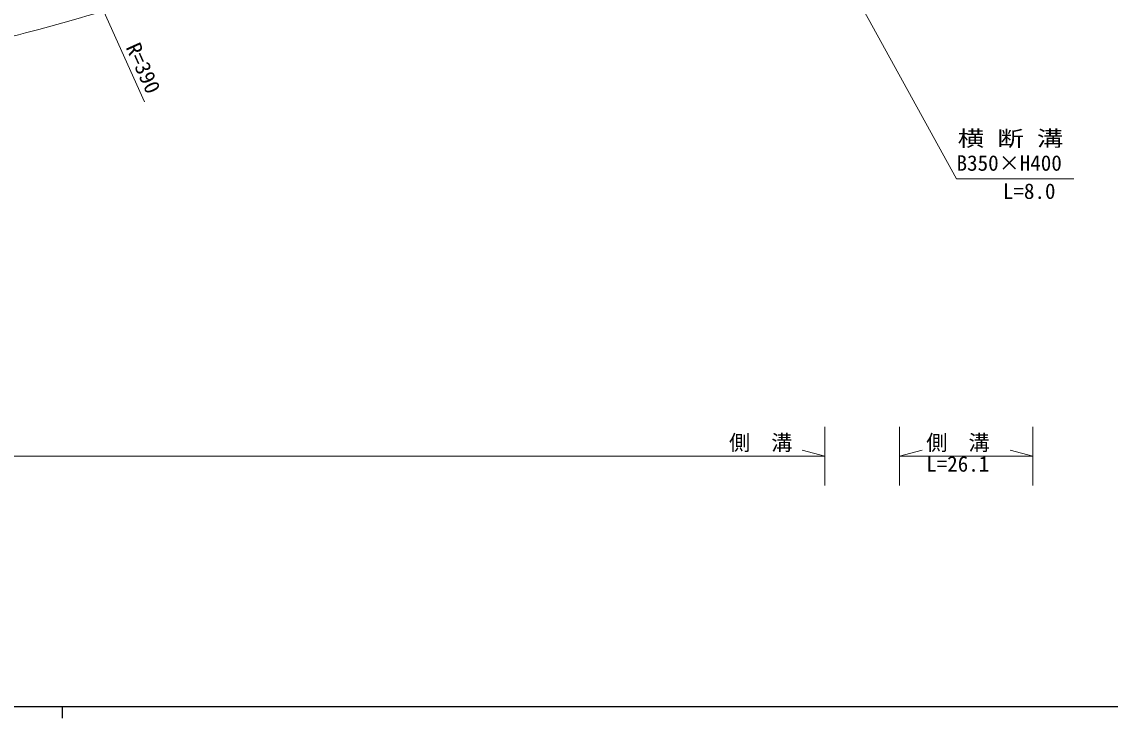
# Model space of a CAD drawing. Units: millimetres, scale not verified. Extents: x 40000 to 680000, y 20000 to 380000.
# Drawn here: x 464550 to 557383, y 204000 to 263344 of the extents above; entities that cross this region are included whole.
import ezdxf
from ezdxf.enums import TextEntityAlignment as Align

# ---------------------------------------------------------------- set-up
doc = ezdxf.new("R2010")
doc.units = ezdxf.units.MM
doc.header["$LTSCALE"] = 1000
doc.layers.add('M-BGD-RSTR', color=7, linetype='Continuous', lineweight=13)
doc.layers.add('M-TTL-BAND', color=7, linetype='Continuous', lineweight=25)
doc.styles.add('ＭＳ ゴシック', font='')
doc.styles.get('ＭＳ ゴシック').set_extended_font_data('MS Gothic')

msp = doc.modelspace()

# ---------------------------------------------------------------- linework, layer by layer
at = {"layer": 'M-BGD-RSTR'}
for p, q in [((464745, 279306), (475018, 256514)), ((533028, 228830), (533028, 223830)), ((539413, 228830), (539413, 223830)), ((550789, 228830), (550789, 223830)), ((533028, 226330), (531097, 226848)), ((539413, 226330), (541345, 226848)), ((550789, 226330), (548857, 226848)), ((108938, 226330), (533028, 226330)), ((539413, 226330), (550789, 226330))]:
    msp.add_line(p, q, dxfattribs=at)
msp.add_lwpolyline([(519355, 295150), (544276, 249971), (554276, 249971)], dxfattribs=at)
msp.add_open_spline([(368585, 236604), (371522, 236353), (372479, 236223), (374965, 236421), (376834, 236569), (377866, 236808), (379714, 237129), (381271, 237400), (382114, 237726), (383684, 237909), (386162, 238198), (387570, 238216), (390064, 238193), (393545, 238160), (395492, 237361), (398960, 237661), (401514, 237882), (403172, 237619), (405411, 238866), (408504, 240588), (409315, 242897), (412394, 244644), (413849, 245469), (414930, 245270), (416576, 245565), (419688, 246123), (421669, 245323), (424622, 246451), (426929, 247333), (427953, 248388), (430081, 249641), (432589, 251118), (434633, 251197), (436496, 253434), (437211, 254291), (436992, 255146), (437647, 256050), (438402, 257092), (439196, 257482), (440445, 257791), (441426, 258034), (442053, 257720), (442995, 257356), (444256, 256869), (444647, 255720), (445995, 255631), (449308, 255413), (450935, 257228), (453970, 258573), (455878, 259418), (456793, 260238), (458755, 260948), (460599, 261616), (461744, 261605), (463647, 262082), (467100, 262948), (469004, 263549), (472437, 264493), (477713, 265942), (480660, 266782), (485941, 268214), (490437, 269434), (492907, 270319), (497461, 271298), (499214, 271675), (500212, 271832), (501997, 272007), (504698, 272271), (505730, 272138), (508945, 271936)], degree=3, knots=[0, 0, 0, 0, 1, 1, 1, 2, 2, 2, 3, 3, 3, 4, 4, 4, 5, 5, 5, 6, 6, 6, 7, 7, 7, 8, 8, 8, 9, 9, 9, 10, 10, 10, 11, 11, 11, 12, 12, 12, 13, 13, 13, 14, 14, 14, 15, 15, 15, 16, 16, 16, 17, 17, 17, 18, 18, 18, 19, 19, 19, 20, 20, 20, 21, 21, 21, 22, 22, 22, 23, 23, 23, 23], dxfattribs=at)
at = {"layer": 'M-TTL-BAND'}
for p, q in [((40000, 205000), (579000, 205000)), ((468000, 205000), (468000, 204000))]:
    msp.add_line(p, q, dxfattribs=at)

# ---------------------------------------------------------------- texts
at = {"layer": 'M-BGD-RSTR', "style": 'ＭＳ ゴシック'}
msp.add_text('R=390', height=1320, rotation=294.262, dxfattribs=at).set_placement((473034, 261009), align=Align.BOTTOM_LEFT)
at = {"layer": 'M-BGD-RSTR', "style": 'ＭＳ ゴシック', "width": 1.25}
msp.add_text('横 断 溝', height=1320, dxfattribs=at).set_placement((544379, 254065), align=Align.TOP_LEFT)
at = {"layer": 'M-BGD-RSTR', "style": 'ＭＳ ゴシック'}
for s, p in [('B350×H400', (544276, 251971)), ('L=8.0', (548225, 249571)), ('L=26.1', (541681, 226330))]:
    msp.add_text(s, height=1320, dxfattribs=at).set_placement(p, align=Align.TOP_LEFT)
for p in [(527571, 227483), (544395, 227483)]:
    msp.add_text('側\u3000溝', height=1320, dxfattribs=at).set_placement(p, align=Align.MIDDLE_CENTER)

doc.saveas('drawing.dxf')
